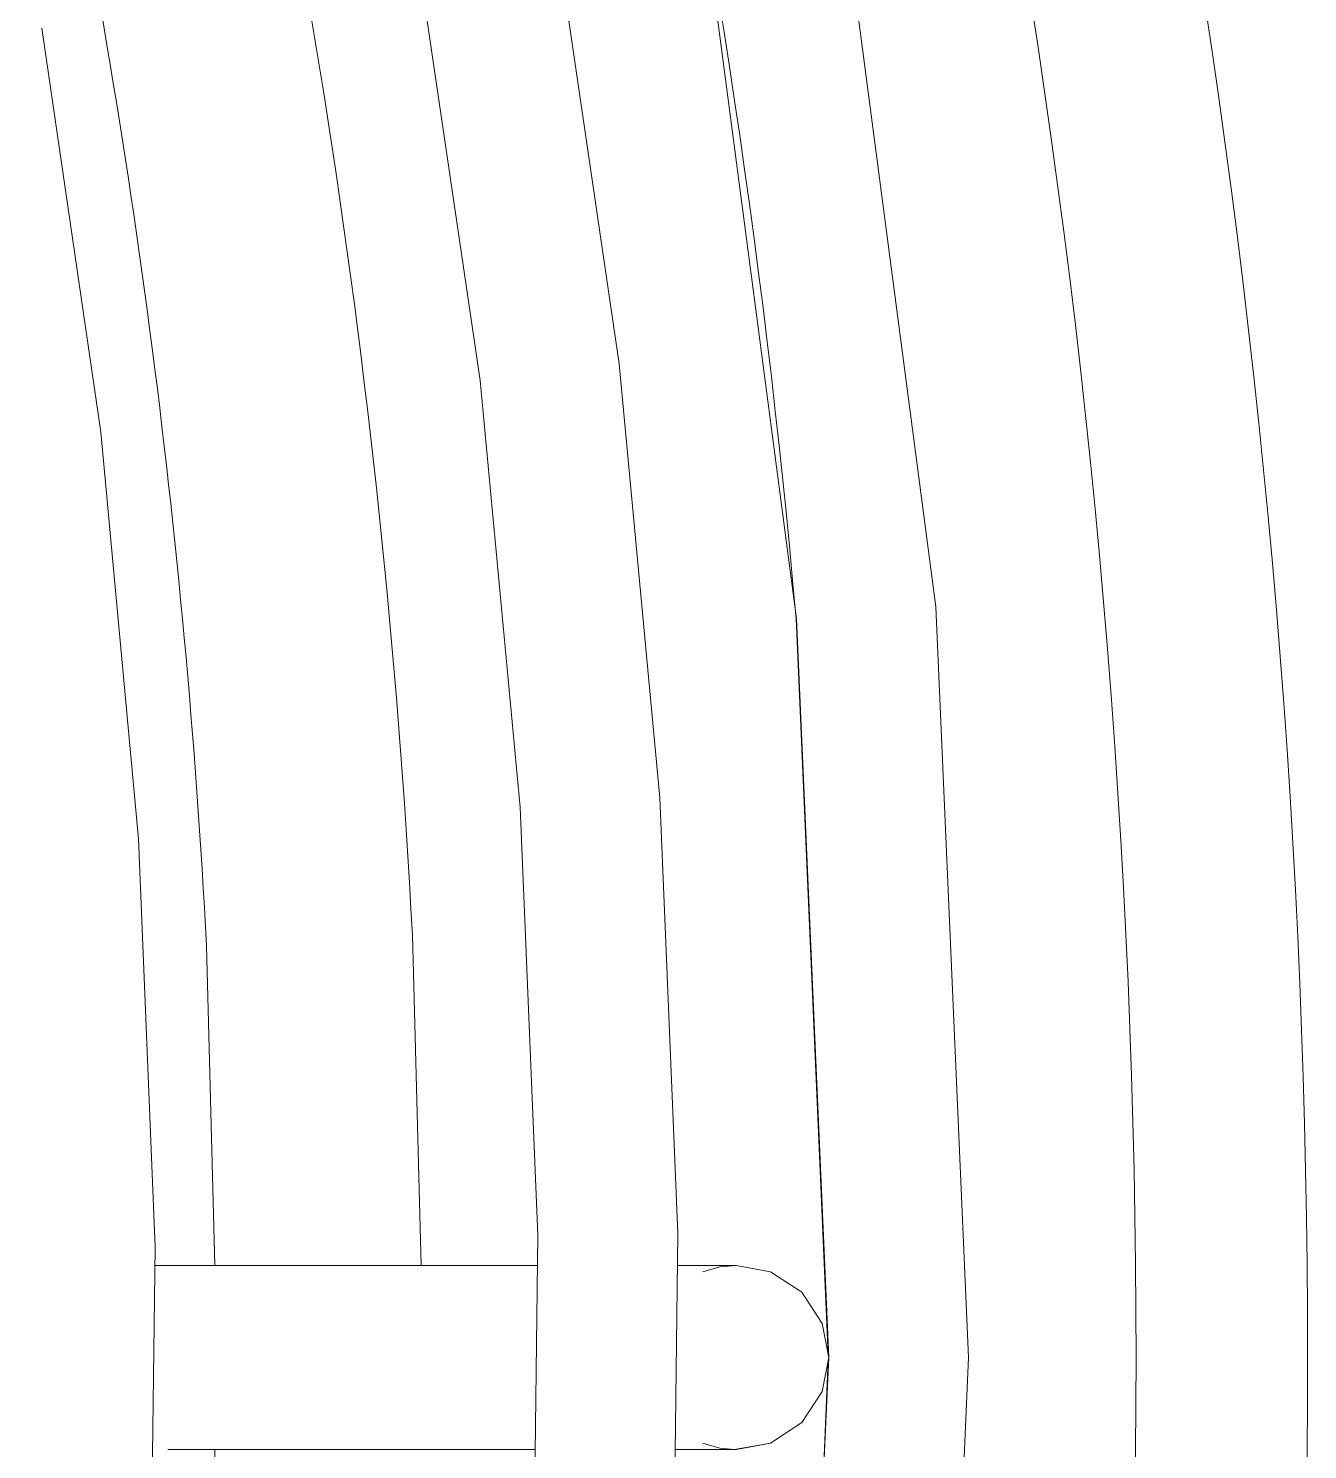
# Model space of a CAD drawing. Header units: millimetres. Extents: x -164867 to 807677, y -316775 to 513985.
# Drawn here: x 245595.22 to 245629.94, y 461325.91 to 461364.49 of the extents above; entities that cross this region are included whole.
import ezdxf

# ---------------------------------------------------------------- set-up
doc = ezdxf.new("R2010")
doc.units = ezdxf.units.MM
doc.layers.add('TECHNO', color=7, linetype='Continuous', lineweight=15)

# ---------------------------------------------------------------- blocks, each defined once
blk = doc.blocks.new('1.2_ миксер планетарный K60_60 литров')
at = {"transparency": 33554687}
for p, q in [((-144.763, -473.525), (-155.732, -475.127)), ((-155.732, -475.127), (-166.769, -476.154)), ((-166.769, -476.154), (-177.846, -476.601)), ((-177.846, -476.601), (-188.93, -476.467)), ((-178.343, -476.95), (-178.343, -476.595)), ((-183.343, -486.153), (-183.343, -476.95)), ((-178.343, -486.153), (-178.343, -476.95)), ((-183.343, -478.223), (-192.012, -477.996)), ((-169.674, -477.996), (-178.343, -478.223)), ((-169.382, -483.584), (-178.343, -483.819)), ((-154.33, -485.423), (-142.824, -483.733)), ((-165.909, -486.509), (-154.33, -485.423)), ((-183.343, -486.921), (-183.343, -486.153)), ((-178.343, -486.977), (-178.343, -486.153)), ((-177.528, -486.987), (-165.909, -486.509)), ((-189.157, -486.856), (-177.528, -486.987)), ((-142.174, -487.477), (-153.877, -489.196)), ((-153.877, -489.196), (-165.653, -490.3)), ((-177.471, -490.786), (-189.299, -490.653)), ((-165.653, -490.3), (-177.471, -490.786)), ((-183.343, -491.17), (-183.343, -490.72)), ((-178.343, -491.17), (-178.343, -490.776)), ((-183.343, -492.329), (-183.343, -491.17)), ((-178.343, -492.329), (-178.343, -491.17)), ((-160.797, -494.009), (-140.904, -491.39)), ((-183.301, -491.929), (-183.168, -491.464)), ((-183.301, -491.929), (-183.168, -491.464)), ((-183.301, -491.929), (-183.168, -491.464)), ((-183.168, -491.464), (-183.301, -491.929)), ((-183.301, -491.929), (-183.168, -491.464)), ((-183.301, -491.929), (-183.168, -491.464)), ((-183.301, -491.929), (-183.168, -491.464)), ((-183.301, -491.929), (-183.168, -491.464)), ((-183.301, -491.929), (-183.168, -491.464)), ((-183.168, -491.464), (-183.301, -491.929)), ((-183.301, -491.929), (-183.168, -491.464)), ((-183.301, -491.929), (-183.168, -491.464)), ((-183.168, -491.464), (-183.301, -491.929)), ((-183.301, -491.929), (-183.168, -491.464)), ((-183.301, -491.929), (-183.168, -491.464)), ((-183.301, -491.929), (-183.168, -491.464)), ((-183.301, -491.929), (-183.168, -491.464)), ((-183.301, -491.929), (-183.168, -491.464)), ((-183.301, -491.929), (-183.168, -491.464)), ((-183.301, -491.929), (-183.168, -491.464)), ((-183.301, -491.929), (-183.168, -491.464)), ((-183.301, -491.929), (-183.168, -491.464)), ((-183.168, -491.464), (-183.301, -491.929)), ((-183.301, -491.929), (-183.168, -491.464)), ((-183.301, -491.929), (-183.168, -491.464)), ((-183.301, -491.929), (-183.168, -491.464)), ((-183.168, -491.464), (-183.301, -491.929)), ((-183.301, -491.929), (-183.168, -491.464)), ((-183.168, -491.464), (-183.301, -491.929)), ((-183.301, -491.929), (-183.168, -491.464)), ((-183.301, -491.929), (-183.168, -491.464)), ((-183.301, -491.929), (-183.168, -491.464)), ((-183.301, -491.929), (-183.168, -491.464)), ((-183.301, -491.929), (-183.168, -491.464)), ((-183.301, -491.929), (-183.168, -491.464)), ((-183.301, -491.929), (-183.168, -491.464)), ((-183.301, -491.929), (-183.168, -491.464)), ((-183.301, -491.929), (-183.168, -491.464)), ((-183.301, -491.929), (-183.168, -491.464)), ((-183.301, -491.929), (-183.168, -491.464)), ((-183.301, -491.929), (-183.168, -491.464)), ((-183.301, -491.929), (-183.168, -491.464)), ((-183.301, -491.929), (-183.168, -491.464)), ((-183.168, -491.464), (-183.301, -491.929)), ((-183.301, -491.929), (-183.168, -491.464)), ((-183.301, -491.929), (-183.168, -491.464)), ((-183.301, -491.929), (-183.168, -491.464)), ((-183.168, -491.464), (-183.301, -491.929)), ((-183.168, -491.464), (-183.301, -491.929)), ((-183.301, -491.929), (-183.168, -491.464)), ((-183.301, -491.929), (-183.168, -491.464)), ((-183.301, -491.929), (-183.168, -491.464)), ((-183.301, -491.929), (-183.168, -491.464)), ((-183.301, -491.929), (-183.168, -491.464)), ((-183.301, -491.929), (-183.168, -491.464)), ((-183.301, -491.929), (-183.168, -491.464)), ((-183.301, -491.929), (-183.168, -491.464)), ((-183.301, -491.929), (-183.168, -491.464)), ((-183.168, -491.464), (-183.301, -491.929)), ((-183.301, -491.929), (-183.168, -491.464)), ((-183.301, -491.929), (-183.168, -491.464)), ((-183.301, -491.929), (-183.168, -491.464)), ((-183.301, -491.929), (-183.168, -491.464)), ((-183.301, -491.929), (-183.168, -491.464)), ((-183.301, -491.929), (-183.168, -491.464)), ((-183.168, -491.464), (-183.301, -491.929)), ((-183.168, -491.464), (-183.301, -491.929)), ((-183.301, -491.929), (-183.168, -491.464)), ((-183.301, -491.929), (-183.168, -491.464)), ((-183.301, -491.929), (-183.168, -491.464)), ((-183.301, -491.929), (-183.168, -491.464)), ((-183.301, -491.929), (-183.168, -491.464)), ((-183.301, -491.929), (-183.168, -491.464)), ((-183.301, -491.929), (-183.168, -491.464)), ((-183.301, -491.929), (-183.168, -491.464)), ((-183.301, -491.929), (-183.168, -491.464)), ((-183.301, -491.929), (-183.168, -491.464)), ((-183.301, -491.929), (-183.168, -491.464)), ((-183.301, -491.929), (-183.168, -491.464)), ((-183.301, -491.929), (-183.168, -491.464)), ((-183.301, -491.929), (-183.168, -491.464)), ((-183.301, -491.929), (-183.168, -491.464)), ((-183.301, -491.929), (-183.168, -491.464)), ((-183.301, -491.929), (-183.168, -491.464)), ((-183.301, -491.929), (-183.168, -491.464)), ((-178.519, -491.464), (-178.385, -491.929)), ((-178.385, -491.929), (-178.519, -491.464)), ((-178.519, -491.464), (-178.385, -491.929)), ((-178.519, -491.464), (-178.385, -491.929)), ((-178.519, -491.464), (-178.385, -491.929)), ((-178.385, -491.929), (-178.519, -491.464)), ((-178.519, -491.464), (-178.385, -491.929)), ((-178.519, -491.464), (-178.385, -491.929)), ((-178.519, -491.464), (-178.385, -491.929)), ((-178.385, -491.929), (-178.519, -491.464)), ((-178.385, -491.929), (-178.519, -491.464)), ((-178.385, -491.929), (-178.519, -491.464)), ((-178.385, -491.929), (-178.519, -491.464)), ((-178.385, -491.929), (-178.519, -491.464)), ((-178.385, -491.929), (-178.519, -491.464)), ((-178.385, -491.929), (-178.519, -491.464)), ((-178.385, -491.929), (-178.519, -491.464)), ((-178.519, -491.464), (-178.385, -491.929)), ((-178.519, -491.464), (-178.385, -491.929)), ((-178.385, -491.929), (-178.519, -491.464)), ((-178.385, -491.929), (-178.519, -491.464)), ((-178.385, -491.929), (-178.519, -491.464)), ((-178.385, -491.929), (-178.519, -491.464)), ((-178.385, -491.929), (-178.519, -491.464)), ((-178.385, -491.929), (-178.519, -491.464)), ((-178.519, -491.464), (-178.385, -491.929)), ((-178.519, -491.464), (-178.385, -491.929)), ((-178.385, -491.929), (-178.519, -491.464)), ((-178.519, -491.464), (-178.385, -491.929)), ((-178.385, -491.929), (-178.519, -491.464)), ((-178.385, -491.929), (-178.519, -491.464)), ((-178.519, -491.464), (-178.385, -491.929)), ((-178.385, -491.929), (-178.519, -491.464)), ((-178.519, -491.464), (-178.385, -491.929)), ((-178.385, -491.929), (-178.519, -491.464)), ((-178.519, -491.464), (-178.385, -491.929)), ((-178.385, -491.929), (-178.519, -491.464)), ((-178.519, -491.464), (-178.385, -491.929)), ((-178.385, -491.929), (-178.519, -491.464)), ((-178.519, -491.464), (-178.385, -491.929)), ((-178.519, -491.464), (-178.385, -491.929)), ((-178.385, -491.929), (-178.519, -491.464)), ((-178.519, -491.464), (-178.385, -491.929)), ((-178.385, -491.929), (-178.519, -491.464)), ((-178.519, -491.464), (-178.385, -491.929)), ((-178.385, -491.929), (-178.519, -491.464)), ((-178.519, -491.464), (-178.385, -491.929)), ((-178.385, -491.929), (-178.519, -491.464)), ((-178.385, -491.929), (-178.519, -491.464)), ((-178.385, -491.929), (-178.519, -491.464)), ((-178.385, -491.929), (-178.519, -491.464)), ((-178.519, -491.464), (-178.385, -491.929)), ((-178.385, -491.929), (-178.519, -491.464)), ((-178.385, -491.929), (-178.519, -491.464)), ((-178.385, -491.929), (-178.519, -491.464)), ((-178.385, -491.929), (-178.519, -491.464)), ((-178.519, -491.464), (-178.385, -491.929)), ((-178.385, -491.929), (-178.519, -491.464)), ((-178.519, -491.464), (-178.385, -491.929)), ((-178.519, -491.464), (-178.385, -491.929)), ((-178.385, -491.929), (-178.519, -491.464)), ((-178.519, -491.464), (-178.385, -491.929)), ((-178.519, -491.464), (-178.385, -491.929)), ((-178.385, -491.929), (-178.519, -491.464)), ((-178.385, -491.929), (-178.519, -491.464)), ((-178.385, -491.929), (-178.519, -491.464)), ((-178.385, -491.929), (-178.519, -491.464)), ((-178.385, -491.929), (-178.519, -491.464)), ((-178.385, -491.929), (-178.519, -491.464)), ((-178.385, -491.929), (-178.519, -491.464)), ((-178.385, -491.929), (-178.519, -491.464)), ((-178.385, -491.929), (-178.519, -491.464)), ((-178.385, -491.929), (-178.519, -491.464)), ((-178.385, -491.929), (-178.519, -491.464)), ((-178.385, -491.929), (-178.519, -491.464)), ((-178.385, -491.929), (-178.519, -491.464)), ((-178.385, -491.929), (-178.519, -491.464)), ((-178.385, -491.929), (-178.519, -491.464)), ((-178.385, -491.929), (-178.519, -491.464)), ((-178.385, -491.929), (-178.519, -491.464)), ((-178.385, -491.929), (-178.519, -491.464)), ((-178.385, -491.929), (-178.519, -491.464)), ((-178.385, -491.929), (-178.519, -491.464)), ((-178.385, -491.929), (-178.519, -491.464)), ((-178.519, -491.464), (-178.385, -491.929)), ((-183.343, -492.329), (-183.301, -491.929)), ((-183.343, -492.329), (-183.301, -491.929)), ((-183.343, -492.329), (-183.301, -491.929)), ((-183.343, -492.329), (-183.301, -491.929)), ((-183.301, -491.929), (-183.343, -492.329)), ((-183.343, -492.329), (-183.301, -491.929)), ((-183.343, -492.329), (-183.301, -491.929)), ((-183.343, -492.329), (-183.301, -491.929)), ((-183.343, -492.329), (-183.301, -491.929)), ((-183.343, -492.329), (-183.301, -491.929)), ((-183.343, -492.329), (-183.301, -491.929)), ((-183.301, -491.929), (-183.343, -492.329)), ((-183.343, -492.329), (-183.301, -491.929)), ((-183.343, -492.329), (-183.301, -491.929)), ((-183.343, -492.329), (-183.301, -491.929)), ((-183.343, -492.329), (-183.301, -491.929)), ((-183.343, -492.329), (-183.301, -491.929)), ((-183.343, -492.329), (-183.301, -491.929)), ((-183.343, -492.329), (-183.301, -491.929)), ((-183.343, -492.329), (-183.301, -491.929)), ((-183.343, -492.329), (-183.301, -491.929)), ((-183.343, -492.329), (-183.301, -491.929)), ((-183.343, -492.329), (-183.301, -491.929)), ((-183.343, -492.329), (-183.301, -491.929)), ((-183.343, -492.329), (-183.301, -491.929)), ((-183.343, -492.329), (-183.301, -491.929)), ((-183.301, -491.929), (-183.343, -492.329)), ((-183.343, -492.329), (-183.301, -491.929)), ((-183.343, -492.329), (-183.301, -491.929)), ((-183.343, -492.329), (-183.301, -491.929)), ((-183.343, -492.329), (-183.301, -491.929)), ((-183.343, -492.329), (-183.301, -491.929)), ((-183.343, -492.329), (-183.301, -491.929)), ((-183.343, -492.329), (-183.301, -491.929)), ((-183.343, -492.329), (-183.301, -491.929)), ((-183.343, -492.329), (-183.301, -491.929)), ((-183.343, -492.329), (-183.301, -491.929)), ((-183.343, -492.329), (-183.301, -491.929)), ((-183.343, -492.329), (-183.301, -491.929)), ((-183.343, -492.329), (-183.301, -491.929)), ((-183.343, -492.329), (-183.301, -491.929)), ((-183.343, -492.329), (-183.301, -491.929)), ((-183.343, -492.329), (-183.301, -491.929)), ((-183.343, -492.329), (-183.301, -491.929)), ((-183.343, -492.329), (-183.301, -491.929)), ((-183.343, -492.329), (-183.301, -491.929)), ((-183.343, -492.329), (-183.301, -491.929)), ((-183.343, -492.329), (-183.301, -491.929)), ((-183.343, -492.329), (-183.301, -491.929)), ((-183.343, -492.329), (-183.301, -491.929)), ((-183.343, -492.329), (-183.301, -491.929)), ((-183.343, -492.329), (-183.301, -491.929)), ((-183.343, -492.329), (-183.301, -491.929)), ((-183.343, -492.329), (-183.301, -491.929)), ((-183.343, -492.329), (-183.301, -491.929)), ((-183.343, -492.329), (-183.301, -491.929)), ((-183.343, -492.329), (-183.301, -491.929)), ((-183.301, -491.929), (-183.343, -492.329)), ((-183.343, -492.329), (-183.301, -491.929)), ((-183.343, -492.329), (-183.301, -491.929)), ((-183.343, -492.329), (-183.301, -491.929)), ((-183.343, -492.329), (-183.301, -491.929)), ((-183.343, -492.329), (-183.301, -491.929)), ((-183.343, -492.329), (-183.301, -491.929)), ((-183.343, -492.329), (-183.301, -491.929)), ((-183.343, -492.329), (-183.301, -491.929)), ((-183.301, -491.929), (-183.343, -492.329)), ((-183.343, -492.329), (-183.301, -491.929)), ((-183.343, -492.329), (-183.301, -491.929)), ((-183.301, -491.929), (-183.343, -492.329)), ((-183.343, -492.329), (-183.301, -491.929)), ((-183.343, -492.329), (-183.301, -491.929)), ((-183.343, -492.329), (-183.301, -491.929)), ((-183.343, -492.329), (-183.301, -491.929)), ((-183.301, -491.929), (-183.343, -492.329)), ((-183.301, -491.929), (-183.343, -492.329)), ((-183.343, -492.329), (-183.301, -491.929)), ((-183.343, -492.329), (-183.301, -491.929)), ((-183.343, -492.329), (-183.301, -491.929)), ((-183.343, -492.329), (-183.301, -491.929)), ((-183.343, -492.329), (-183.301, -491.929)), ((-183.301, -491.929), (-183.343, -492.329)), ((-183.301, -491.929), (-183.343, -492.329)), ((-183.343, -492.329), (-183.301, -491.929)), ((-183.343, -492.329), (-183.301, -491.929)), ((-178.385, -491.929), (-178.343, -492.384)), ((-178.385, -491.929), (-178.343, -492.384)), ((-178.385, -491.929), (-178.343, -492.384)), ((-178.385, -491.929), (-178.343, -492.384)), ((-178.385, -491.929), (-178.343, -492.384)), ((-178.385, -491.929), (-178.343, -492.384)), ((-178.385, -491.929), (-178.343, -492.384)), ((-178.385, -491.929), (-178.343, -492.384)), ((-178.385, -491.929), (-178.343, -492.384)), ((-178.385, -491.929), (-178.343, -492.384)), ((-178.385, -491.929), (-178.343, -492.384)), ((-178.385, -491.929), (-178.343, -492.384)), ((-178.385, -491.929), (-178.343, -492.384)), ((-178.385, -491.929), (-178.343, -492.384)), ((-178.385, -491.929), (-178.343, -492.329)), ((-178.385, -491.929), (-178.343, -492.384)), ((-178.385, -491.929), (-178.343, -492.384)), ((-178.385, -491.929), (-178.343, -492.384)), ((-178.385, -491.929), (-178.343, -492.384)), ((-178.385, -491.929), (-178.343, -492.384)), ((-178.385, -491.929), (-178.343, -492.384)), ((-178.385, -491.929), (-178.343, -492.384)), ((-178.385, -491.929), (-178.343, -492.384)), ((-178.385, -491.929), (-178.343, -492.384)), ((-178.385, -491.929), (-178.343, -492.384)), ((-178.385, -491.929), (-178.343, -492.384)), ((-178.385, -491.929), (-178.343, -492.384)), ((-178.385, -491.929), (-178.343, -492.384)), ((-178.385, -491.929), (-178.343, -492.384)), ((-178.385, -491.929), (-178.343, -492.384)), ((-178.385, -491.929), (-178.343, -492.384)), ((-178.385, -491.929), (-178.343, -492.384)), ((-178.385, -491.929), (-178.343, -492.384)), ((-178.385, -491.929), (-178.343, -492.384)), ((-178.385, -491.929), (-178.343, -492.384)), ((-178.385, -491.929), (-178.343, -492.384)), ((-178.385, -491.929), (-178.343, -492.384)), ((-178.385, -491.929), (-178.343, -492.384)), ((-178.385, -491.929), (-178.343, -492.384)), ((-178.385, -491.929), (-178.343, -492.384)), ((-178.385, -491.929), (-178.343, -492.384)), ((-178.385, -491.929), (-178.343, -492.384)), ((-178.385, -491.929), (-178.343, -492.384)), ((-178.385, -491.929), (-178.343, -492.384)), ((-178.385, -491.929), (-178.343, -492.384)), ((-178.385, -491.929), (-178.343, -492.384)), ((-178.385, -491.929), (-178.343, -492.384)), ((-178.385, -491.929), (-178.343, -492.384)), ((-178.343, -492.384), (-178.385, -491.929)), ((-178.385, -491.929), (-178.343, -492.384)), ((-178.385, -491.929), (-178.343, -492.384)), ((-178.385, -491.929), (-178.343, -492.384)), ((-178.385, -491.929), (-178.343, -492.384)), ((-178.385, -491.929), (-178.343, -492.384)), ((-178.385, -491.929), (-178.343, -492.384)), ((-178.385, -491.929), (-178.343, -492.384)), ((-178.385, -491.929), (-178.343, -492.384)), ((-178.385, -491.929), (-178.343, -492.384)), ((-178.385, -491.929), (-178.343, -492.384)), ((-178.385, -491.929), (-178.343, -492.384)), ((-178.385, -491.929), (-178.343, -492.384)), ((-178.385, -491.929), (-178.343, -492.384)), ((-178.385, -491.929), (-178.343, -492.384)), ((-178.385, -491.929), (-178.343, -492.384)), ((-178.385, -491.929), (-178.343, -492.384)), ((-178.385, -491.929), (-178.343, -492.384)), ((-178.385, -491.929), (-178.343, -492.384)), ((-178.385, -491.929), (-178.343, -492.384)), ((-178.385, -491.929), (-178.343, -492.384)), ((-178.385, -491.929), (-178.343, -492.384)), ((-178.385, -491.929), (-178.343, -492.384)), ((-178.385, -491.929), (-178.343, -492.384)), ((-178.385, -491.929), (-178.343, -492.384)), ((-178.385, -491.929), (-178.343, -492.384)), ((-178.385, -491.929), (-178.343, -492.384)), ((-178.385, -491.929), (-178.343, -492.384)), ((-178.385, -491.929), (-178.343, -492.384)), ((-178.385, -491.929), (-178.343, -492.384)), ((-178.385, -491.929), (-178.343, -492.384)), ((-178.385, -491.929), (-178.343, -492.384)), ((-178.385, -491.929), (-178.343, -492.384)), ((-178.385, -491.929), (-178.343, -492.384)), ((-178.385, -491.929), (-178.343, -492.384)), ((-178.385, -491.929), (-178.343, -492.384)), ((-178.385, -491.929), (-178.343, -492.384)), ((-178.385, -491.929), (-178.343, -492.384)), ((-183.343, -492.384), (-183.343, -492.329)), ((-183.343, -492.384), (-183.343, -492.329)), ((-183.343, -492.384), (-183.343, -492.329)), ((-183.343, -492.384), (-183.343, -492.329)), ((-183.343, -492.329), (-183.343, -492.384)), ((-183.343, -492.384), (-183.343, -492.329)), ((-183.343, -492.384), (-183.343, -492.329)), ((-183.343, -492.384), (-183.343, -492.329)), ((-183.343, -492.384), (-183.343, -492.329)), ((-183.343, -492.384), (-183.343, -492.329)), ((-183.343, -492.384), (-183.343, -492.329)), ((-183.343, -492.329), (-183.343, -492.384)), ((-183.343, -492.384), (-183.343, -492.329)), ((-183.343, -492.384), (-183.343, -492.329)), ((-183.343, -492.384), (-183.343, -492.329)), ((-183.343, -492.384), (-183.343, -492.329)), ((-183.343, -492.384), (-183.343, -492.329)), ((-183.343, -492.384), (-183.343, -492.329)), ((-183.343, -492.384), (-183.343, -492.329)), ((-183.343, -492.384), (-183.343, -492.329)), ((-183.343, -492.384), (-183.343, -492.329)), ((-183.168, -493.304), (-183.343, -492.329)), ((-183.343, -492.384), (-183.343, -492.329)), ((-183.343, -492.384), (-183.343, -492.329)), ((-183.343, -492.329), (-183.343, -492.384)), ((-183.343, -492.384), (-183.343, -492.329)), ((-183.343, -492.384), (-183.343, -492.329)), ((-183.343, -492.384), (-183.343, -492.329)), ((-183.343, -492.329), (-183.343, -492.384)), ((-183.343, -492.384), (-183.343, -492.329)), ((-183.343, -492.384), (-183.343, -492.329)), ((-183.343, -492.384), (-183.343, -492.329)), ((-183.343, -492.384), (-183.343, -492.329)), ((-183.343, -492.384), (-183.343, -492.329)), ((-183.343, -492.384), (-183.343, -492.329)), ((-183.343, -492.384), (-183.343, -492.329)), ((-183.343, -492.384), (-183.343, -492.329)), ((-183.343, -492.384), (-183.343, -492.329)), ((-183.343, -492.384), (-183.343, -492.329)), ((-183.343, -492.384), (-183.343, -492.329)), ((-183.343, -492.384), (-183.343, -492.329)), ((-183.343, -492.384), (-183.343, -492.329)), ((-183.343, -492.384), (-183.343, -492.329)), ((-183.343, -492.384), (-183.343, -492.329)), ((-183.343, -492.384), (-183.343, -492.329)), ((-183.343, -492.384), (-183.343, -492.329)), ((-183.343, -492.384), (-183.343, -492.329)), ((-183.343, -492.384), (-183.343, -492.329)), ((-183.343, -492.384), (-183.343, -492.329)), ((-183.343, -492.384), (-183.343, -492.329)), ((-183.343, -492.384), (-183.343, -492.329)), ((-183.343, -492.384), (-183.343, -492.329)), ((-183.343, -492.384), (-183.343, -492.329)), ((-183.343, -492.384), (-183.343, -492.329)), ((-183.343, -492.384), (-183.343, -492.329)), ((-183.343, -492.384), (-183.343, -492.329)), ((-183.343, -492.384), (-183.343, -492.329)), ((-183.343, -492.384), (-183.343, -492.329)), ((-183.343, -492.384), (-183.343, -492.329)), ((-183.343, -492.329), (-183.343, -492.384)), ((-183.343, -492.384), (-183.343, -492.329)), ((-183.343, -492.384), (-183.343, -492.329)), ((-183.343, -492.384), (-183.343, -492.329)), ((-183.343, -492.384), (-183.343, -492.329)), ((-183.343, -492.384), (-183.343, -492.329)), ((-183.343, -492.384), (-183.343, -492.329)), ((-183.343, -492.384), (-183.343, -492.329)), ((-183.343, -492.384), (-183.343, -492.329)), ((-183.343, -492.329), (-183.343, -492.384)), ((-183.343, -492.384), (-183.343, -492.329)), ((-183.343, -492.384), (-183.343, -492.329)), ((-183.343, -492.329), (-183.343, -492.384)), ((-183.343, -492.384), (-183.343, -492.329)), ((-183.343, -492.384), (-183.343, -492.329)), ((-183.343, -492.384), (-183.343, -492.329)), ((-183.343, -492.384), (-183.343, -492.329)), ((-183.343, -492.329), (-183.343, -492.384)), ((-183.343, -492.329), (-183.343, -492.384)), ((-183.343, -492.384), (-183.343, -492.329)), ((-183.343, -492.384), (-183.343, -492.329)), ((-183.343, -492.384), (-183.343, -492.329)), ((-183.343, -492.384), (-183.343, -492.329)), ((-183.343, -492.384), (-183.343, -492.329)), ((-183.343, -492.329), (-183.343, -492.384)), ((-183.343, -492.329), (-183.343, -492.384)), ((-183.343, -492.384), (-183.343, -492.329)), ((-183.343, -492.384), (-183.343, -492.329)), ((-183.168, -493.304), (-183.343, -492.384)), ((-183.168, -493.304), (-183.343, -492.384)), ((-183.168, -493.304), (-183.343, -492.384)), ((-183.168, -493.304), (-183.343, -492.384)), ((-183.168, -493.304), (-183.343, -492.384)), ((-183.168, -493.304), (-183.343, -492.384)), ((-183.168, -493.304), (-183.343, -492.384)), ((-183.168, -493.304), (-183.343, -492.384)), ((-183.168, -493.304), (-183.343, -492.384)), ((-183.343, -492.384), (-183.168, -493.304)), ((-183.343, -492.384), (-183.168, -493.304)), ((-183.343, -492.384), (-183.168, -493.304)), ((-183.168, -493.304), (-183.343, -492.384)), ((-183.168, -493.304), (-183.343, -492.384)), ((-183.168, -493.304), (-183.343, -492.384)), ((-183.168, -493.304), (-183.343, -492.384)), ((-183.168, -493.304), (-183.343, -492.384)), ((-183.168, -493.304), (-183.343, -492.384)), ((-183.168, -493.304), (-183.343, -492.384)), ((-183.168, -493.304), (-183.343, -492.384)), ((-183.168, -493.304), (-183.343, -492.384)), ((-183.168, -493.304), (-183.343, -492.384)), ((-183.168, -493.304), (-183.343, -492.384)), ((-183.168, -493.304), (-183.343, -492.384)), ((-183.168, -493.304), (-183.343, -492.384)), ((-183.168, -493.304), (-183.343, -492.384)), ((-183.168, -493.304), (-183.343, -492.384)), ((-183.168, -493.304), (-183.343, -492.384)), ((-183.168, -493.304), (-183.343, -492.384)), ((-183.168, -493.304), (-183.343, -492.384)), ((-183.168, -493.304), (-183.343, -492.384)), ((-183.168, -493.304), (-183.343, -492.384)), ((-183.168, -493.304), (-183.343, -492.384)), ((-183.343, -492.384), (-183.168, -493.304)), ((-183.343, -492.384), (-183.168, -493.304)), ((-183.343, -492.384), (-183.168, -493.304)), ((-183.343, -492.384), (-183.168, -493.304)), ((-183.343, -492.384), (-183.168, -493.304)), ((-183.343, -492.384), (-183.168, -493.304)), ((-183.168, -493.304), (-183.343, -492.384)), ((-183.168, -493.304), (-183.343, -492.384)), ((-183.168, -493.304), (-183.343, -492.384)), ((-183.168, -493.304), (-183.343, -492.384)), ((-183.168, -493.304), (-183.343, -492.384)), ((-183.168, -493.304), (-183.343, -492.384)), ((-183.168, -493.304), (-183.343, -492.384)), ((-183.168, -493.304), (-183.343, -492.384)), ((-183.168, -493.304), (-183.343, -492.384)), ((-183.168, -493.304), (-183.343, -492.384)), ((-183.343, -492.384), (-183.168, -493.304)), ((-183.168, -493.304), (-183.343, -492.384)), ((-183.168, -493.304), (-183.343, -492.384)), ((-183.343, -492.384), (-183.168, -493.304)), ((-183.168, -493.304), (-183.343, -492.384)), ((-183.168, -493.304), (-183.343, -492.384)), ((-183.168, -493.304), (-183.343, -492.384)), ((-183.168, -493.304), (-183.343, -492.384)), ((-183.343, -492.384), (-183.168, -493.304)), ((-183.168, -493.304), (-183.343, -492.384)), ((-183.168, -493.304), (-183.343, -492.384)), ((-183.168, -493.304), (-183.343, -492.384)), ((-183.343, -492.384), (-183.168, -493.304)), ((-183.168, -493.304), (-183.343, -492.384)), ((-183.168, -493.304), (-183.343, -492.384)), ((-183.168, -493.304), (-183.343, -492.384)), ((-183.168, -493.304), (-183.343, -492.384)), ((-183.168, -493.304), (-183.343, -492.384)), ((-183.168, -493.304), (-183.343, -492.384)), ((-183.343, -492.384), (-183.168, -493.304)), ((-183.168, -493.304), (-183.343, -492.384)), ((-183.168, -493.304), (-183.343, -492.384)), ((-183.168, -493.304), (-183.343, -492.384)), ((-183.343, -492.384), (-183.168, -493.304)), ((-183.343, -492.384), (-183.168, -493.304)), ((-183.343, -492.384), (-183.168, -493.304)), ((-183.343, -492.384), (-183.168, -493.304)), ((-183.343, -492.384), (-183.168, -493.304)), ((-183.343, -492.384), (-183.168, -493.304)), ((-183.168, -493.304), (-183.343, -492.384)), ((-183.168, -493.304), (-183.343, -492.384)), ((-183.168, -493.304), (-183.343, -492.384)), ((-183.168, -493.304), (-183.343, -492.384)), ((-183.168, -493.304), (-183.343, -492.384)), ((-183.168, -493.304), (-183.343, -492.384)), ((-183.168, -493.304), (-183.343, -492.384)), ((-178.343, -492.384), (-178.519, -493.304)), ((-178.343, -492.384), (-178.519, -493.304)), ((-178.519, -493.304), (-178.343, -492.384)), ((-178.519, -493.304), (-178.343, -492.384)), ((-178.343, -492.384), (-178.519, -493.304)), ((-178.343, -492.384), (-178.519, -493.304)), ((-178.343, -492.384), (-178.519, -493.304)), ((-178.343, -492.384), (-178.519, -493.304)), ((-178.343, -492.384), (-178.519, -493.304)), ((-178.343, -492.384), (-178.519, -493.304)), ((-178.343, -492.384), (-178.519, -493.304)), ((-178.519, -493.304), (-178.343, -492.384)), ((-178.343, -492.384), (-178.519, -493.304)), ((-178.343, -492.384), (-178.519, -493.304)), ((-178.343, -492.384), (-178.519, -493.304)), ((-178.343, -492.384), (-178.519, -493.304)), ((-178.343, -492.384), (-178.519, -493.304)), ((-178.343, -492.384), (-178.519, -493.304)), ((-178.519, -493.304), (-178.343, -492.384)), ((-178.343, -492.384), (-178.519, -493.304)), ((-178.343, -492.384), (-178.519, -493.304)), ((-178.343, -492.384), (-178.519, -493.304)), ((-178.519, -493.304), (-178.343, -492.384)), ((-178.343, -492.384), (-178.519, -493.304)), ((-178.343, -492.384), (-178.519, -493.304)), ((-178.343, -492.384), (-178.519, -493.304)), ((-178.343, -492.384), (-178.519, -493.304)), ((-178.343, -492.384), (-178.519, -493.304)), ((-178.519, -493.304), (-178.343, -492.384)), ((-178.343, -492.384), (-178.519, -493.304)), ((-178.519, -493.304), (-178.343, -492.384)), ((-178.343, -492.384), (-178.519, -493.304)), ((-178.343, -492.384), (-178.519, -493.304)), ((-178.343, -492.384), (-178.519, -493.304)), ((-178.343, -492.384), (-178.519, -493.304)), ((-178.519, -493.304), (-178.343, -492.384)), ((-178.343, -492.384), (-178.519, -493.304)), ((-178.343, -492.384), (-178.519, -493.304)), ((-178.519, -493.304), (-178.343, -492.384)), ((-178.519, -493.304), (-178.343, -492.384)), ((-178.343, -492.384), (-178.519, -493.304)), ((-178.519, -493.304), (-178.343, -492.384)), ((-178.519, -493.304), (-178.343, -492.384)), ((-178.343, -492.384), (-178.519, -493.304)), ((-178.519, -493.304), (-178.343, -492.384)), ((-178.343, -492.384), (-178.519, -493.304)), ((-178.343, -492.384), (-178.519, -493.304)), ((-178.343, -492.384), (-178.519, -493.304)), ((-178.343, -492.384), (-178.519, -493.304)), ((-178.343, -492.384), (-178.519, -493.304)), ((-178.343, -492.384), (-178.519, -493.304)), ((-178.519, -493.304), (-178.343, -492.384)), ((-178.343, -492.384), (-178.519, -493.304)), ((-178.343, -492.384), (-178.519, -493.304)), ((-178.343, -492.384), (-178.519, -493.304)), ((-178.343, -492.384), (-178.519, -493.304)), ((-178.343, -492.384), (-178.519, -493.304)), ((-178.519, -493.304), (-178.343, -492.384)), ((-178.343, -492.384), (-178.519, -493.304)), ((-178.519, -493.304), (-178.343, -492.384)), ((-178.343, -492.384), (-178.519, -493.304)), ((-178.343, -492.384), (-178.519, -493.304)), ((-178.343, -492.384), (-178.519, -493.304)), ((-178.519, -493.304), (-178.343, -492.384)), ((-178.343, -492.384), (-178.519, -493.304)), ((-178.343, -492.384), (-178.519, -493.304)), ((-178.343, -492.384), (-178.519, -493.304)), ((-178.519, -493.304), (-178.343, -492.384)), ((-178.343, -492.384), (-178.519, -493.304)), ((-178.343, -492.384), (-178.519, -493.304)), ((-178.519, -493.304), (-178.343, -492.384)), ((-178.343, -492.384), (-178.519, -493.304)), ((-178.343, -492.384), (-178.519, -493.304)), ((-178.343, -492.384), (-178.519, -493.304)), ((-178.519, -493.304), (-178.343, -492.384)), ((-178.343, -492.384), (-178.519, -493.304)), ((-178.343, -492.384), (-178.519, -493.304)), ((-178.343, -492.384), (-178.519, -493.304)), ((-178.519, -493.304), (-178.343, -492.384)), ((-178.519, -493.304), (-178.343, -492.384)), ((-178.519, -493.304), (-178.343, -492.384)), ((-178.343, -492.384), (-178.519, -493.304)), ((-178.343, -492.384), (-178.519, -493.304)), ((-178.519, -493.304), (-178.343, -492.384)), ((-178.519, -493.304), (-178.343, -492.384)), ((-178.343, -492.384), (-178.343, -492.329)), ((-183.168, -493.304), (-182.611, -494.152)), ((-182.611, -494.152), (-183.168, -493.304)), ((-183.168, -493.304), (-182.611, -494.152)), ((-182.611, -494.152), (-183.168, -493.304)), ((-182.611, -494.152), (-183.168, -493.304)), ((-182.611, -494.152), (-183.168, -493.304)), ((-182.611, -494.152), (-183.168, -493.304)), ((-182.611, -494.152), (-183.168, -493.304)), ((-183.168, -493.304), (-182.611, -494.152)), ((-182.611, -494.152), (-183.168, -493.304)), ((-182.611, -494.152), (-183.168, -493.304)), ((-182.611, -494.152), (-183.168, -493.304)), ((-182.611, -494.152), (-183.168, -493.304)), ((-182.611, -494.152), (-183.168, -493.304)), ((-182.611, -494.152), (-183.168, -493.304)), ((-182.611, -494.152), (-183.168, -493.304)), ((-182.611, -494.152), (-183.168, -493.304)), ((-182.611, -494.152), (-183.168, -493.304)), ((-182.611, -494.152), (-183.168, -493.304)), ((-182.611, -494.152), (-183.168, -493.304)), ((-182.611, -494.152), (-183.168, -493.304)), ((-182.611, -494.152), (-183.168, -493.304)), ((-182.611, -494.152), (-183.168, -493.304)), ((-182.611, -494.152), (-183.168, -493.304)), ((-182.611, -494.152), (-183.168, -493.304)), ((-182.611, -494.152), (-183.168, -493.304)), ((-182.611, -494.152), (-183.168, -493.304)), ((-182.611, -494.152), (-183.168, -493.304)), ((-182.611, -494.152), (-183.168, -493.304)), ((-182.611, -494.152), (-183.168, -493.304)), ((-182.611, -494.152), (-183.168, -493.304)), ((-182.611, -494.152), (-183.168, -493.304)), ((-182.611, -494.152), (-183.168, -493.304)), ((-182.611, -494.152), (-183.168, -493.304)), ((-182.611, -494.152), (-183.168, -493.304)), ((-182.611, -494.152), (-183.168, -493.304)), ((-183.168, -493.304), (-182.611, -494.152)), ((-182.611, -494.152), (-183.168, -493.304)), ((-182.611, -494.152), (-183.168, -493.304)), ((-182.611, -494.152), (-183.168, -493.304)), ((-182.611, -494.152), (-183.168, -493.304)), ((-182.611, -494.152), (-183.168, -493.304)), ((-182.611, -494.152), (-183.168, -493.304)), ((-182.611, -494.152), (-183.168, -493.304)), ((-182.611, -494.152), (-183.168, -493.304)), ((-182.611, -494.152), (-183.168, -493.304)), ((-182.611, -494.152), (-183.168, -493.304)), ((-183.168, -493.304), (-182.611, -494.152)), ((-182.611, -494.152), (-183.168, -493.304)), ((-182.611, -494.152), (-183.168, -493.304)), ((-182.611, -494.152), (-183.168, -493.304)), ((-182.611, -494.152), (-183.168, -493.304)), ((-182.611, -494.152), (-183.168, -493.304)), ((-182.611, -494.152), (-183.168, -493.304)), ((-182.611, -494.152), (-183.168, -493.304)), ((-182.611, -494.152), (-183.168, -493.304)), ((-182.611, -494.152), (-183.168, -493.304)), ((-182.611, -494.152), (-183.168, -493.304)), ((-182.611, -494.152), (-183.168, -493.304)), ((-182.611, -494.152), (-183.168, -493.304)), ((-182.611, -494.152), (-183.168, -493.304)), ((-182.611, -494.152), (-183.168, -493.304)), ((-182.611, -494.152), (-183.168, -493.304)), ((-182.611, -494.152), (-183.168, -493.304)), ((-182.611, -494.152), (-183.168, -493.304)), ((-182.611, -494.152), (-183.168, -493.304)), ((-182.611, -494.152), (-183.168, -493.304)), ((-183.168, -493.304), (-182.611, -494.152)), ((-182.611, -494.152), (-183.168, -493.304)), ((-182.611, -494.152), (-183.168, -493.304)), ((-183.168, -493.304), (-182.611, -494.152)), ((-183.168, -493.304), (-182.611, -494.152)), ((-182.611, -494.152), (-183.168, -493.304)), ((-182.611, -494.152), (-183.168, -493.304)), ((-183.168, -493.304), (-182.611, -494.152)), ((-182.611, -494.152), (-183.168, -493.304)), ((-182.611, -494.152), (-183.168, -493.304)), ((-182.611, -494.152), (-183.168, -493.304)), ((-182.611, -494.152), (-183.168, -493.304)), ((-182.611, -494.152), (-183.168, -493.304)), ((-183.168, -493.304), (-182.611, -494.152)), ((-182.611, -494.152), (-183.168, -493.304)), ((-183.168, -493.304), (-182.611, -494.152)), ((-182.611, -494.152), (-183.168, -493.304)), ((-182.611, -494.152), (-183.168, -493.304)), ((-179.075, -494.152), (-178.519, -493.304)), ((-179.075, -494.152), (-178.519, -493.304)), ((-179.075, -494.152), (-178.519, -493.304)), ((-179.075, -494.152), (-178.519, -493.304)), ((-178.519, -493.304), (-179.075, -494.152)), ((-179.075, -494.152), (-178.519, -493.304)), ((-179.075, -494.152), (-178.519, -493.304)), ((-179.075, -494.152), (-178.519, -493.304)), ((-179.075, -494.152), (-178.519, -493.304)), ((-179.075, -494.152), (-178.519, -493.304)), ((-179.075, -494.152), (-178.519, -493.304)), ((-179.075, -494.152), (-178.519, -493.304)), ((-179.075, -494.152), (-178.519, -493.304)), ((-178.519, -493.304), (-179.075, -494.152)), ((-179.075, -494.152), (-178.519, -493.304)), ((-179.075, -494.152), (-178.519, -493.304)), ((-179.075, -494.152), (-178.519, -493.304)), ((-179.075, -494.152), (-178.519, -493.304)), ((-179.075, -494.152), (-178.519, -493.304)), ((-179.075, -494.152), (-178.519, -493.304)), ((-179.075, -494.152), (-178.519, -493.304)), ((-179.075, -494.152), (-178.519, -493.304)), ((-179.075, -494.152), (-178.519, -493.304)), ((-179.075, -494.152), (-178.519, -493.304)), ((-179.075, -494.152), (-178.519, -493.304)), ((-179.075, -494.152), (-178.519, -493.304)), ((-179.075, -494.152), (-178.519, -493.304)), ((-179.075, -494.152), (-178.519, -493.304)), ((-179.075, -494.152), (-178.519, -493.304)), ((-179.075, -494.152), (-178.519, -493.304)), ((-179.075, -494.152), (-178.519, -493.304)), ((-179.075, -494.152), (-178.519, -493.304)), ((-179.075, -494.152), (-178.519, -493.304)), ((-179.075, -494.152), (-178.519, -493.304)), ((-179.075, -494.152), (-178.519, -493.304)), ((-179.075, -494.152), (-178.519, -493.304)), ((-179.075, -494.152), (-178.519, -493.304)), ((-179.075, -494.152), (-178.519, -493.304)), ((-179.075, -494.152), (-178.519, -493.304)), ((-179.075, -494.152), (-178.519, -493.304)), ((-179.075, -494.152), (-178.519, -493.304)), ((-179.075, -494.152), (-178.519, -493.304)), ((-179.075, -494.152), (-178.519, -493.304)), ((-179.075, -494.152), (-178.519, -493.304)), ((-179.075, -494.152), (-178.519, -493.304)), ((-179.075, -494.152), (-178.519, -493.304)), ((-179.075, -494.152), (-178.519, -493.304)), ((-179.075, -494.152), (-178.519, -493.304)), ((-178.519, -493.304), (-179.075, -494.152)), ((-179.075, -494.152), (-178.519, -493.304)), ((-179.075, -494.152), (-178.519, -493.304)), ((-179.075, -494.152), (-178.519, -493.304)), ((-179.075, -494.152), (-178.519, -493.304)), ((-179.075, -494.152), (-178.519, -493.304)), ((-179.075, -494.152), (-178.519, -493.304)), ((-179.075, -494.152), (-178.519, -493.304)), ((-179.075, -494.152), (-178.519, -493.304)), ((-179.075, -494.152), (-178.519, -493.304)), ((-179.075, -494.152), (-178.519, -493.304)), ((-179.075, -494.152), (-178.519, -493.304)), ((-179.075, -494.152), (-178.519, -493.304)), ((-179.075, -494.152), (-178.519, -493.304)), ((-179.075, -494.152), (-178.519, -493.304)), ((-179.075, -494.152), (-178.519, -493.304)), ((-179.075, -494.152), (-178.519, -493.304)), ((-179.075, -494.152), (-178.519, -493.304)), ((-179.075, -494.152), (-178.519, -493.304)), ((-179.075, -494.152), (-178.519, -493.304)), ((-179.075, -494.152), (-178.519, -493.304)), ((-179.075, -494.152), (-178.519, -493.304)), ((-179.075, -494.152), (-178.519, -493.304)), ((-179.075, -494.152), (-178.519, -493.304)), ((-179.075, -494.152), (-178.519, -493.304)), ((-179.075, -494.152), (-178.519, -493.304)), ((-179.075, -494.152), (-178.519, -493.304)), ((-179.075, -494.152), (-178.519, -493.304)), ((-179.075, -494.152), (-178.519, -493.304)), ((-179.075, -494.152), (-178.519, -493.304)), ((-179.075, -494.152), (-178.519, -493.304)), ((-179.075, -494.152), (-178.519, -493.304)), ((-179.075, -494.152), (-178.519, -493.304)), ((-179.075, -494.152), (-178.519, -493.304)), ((-179.075, -494.152), (-178.519, -493.304)), ((-179.075, -494.152), (-178.519, -493.304)), ((-178.519, -493.304), (-179.075, -494.152)), ((-200.889, -494.009), (-180.843, -494.884)), ((-180.904, -494.873), (-200.888, -494)), ((-180.843, -494.884), (-160.797, -494.009)), ((-180.843, -494.884), (-160.797, -494.009)), ((-180.843, -494.884), (-160.797, -494.009)), ((-180.843, -494.884), (-160.797, -494.009)), ((-160.798, -494), (-180.783, -494.873)), ((-181.763, -494.709), (-182.611, -494.152)), ((-181.763, -494.709), (-182.611, -494.152)), ((-181.763, -494.709), (-182.611, -494.152)), ((-181.763, -494.709), (-182.611, -494.152)), ((-181.763, -494.709), (-182.611, -494.152)), ((-181.763, -494.709), (-182.611, -494.152)), ((-181.763, -494.709), (-182.611, -494.152)), ((-181.763, -494.709), (-182.611, -494.152)), ((-181.763, -494.709), (-182.611, -494.152)), ((-181.763, -494.709), (-182.611, -494.152)), ((-181.763, -494.709), (-182.611, -494.152)), ((-181.763, -494.709), (-182.611, -494.152)), ((-181.763, -494.709), (-182.611, -494.152)), ((-181.763, -494.709), (-182.611, -494.152)), ((-181.763, -494.709), (-182.611, -494.152)), ((-181.763, -494.709), (-182.611, -494.152)), ((-181.763, -494.709), (-182.611, -494.152)), ((-181.763, -494.709), (-182.611, -494.152)), ((-181.763, -494.709), (-182.611, -494.152)), ((-181.763, -494.709), (-182.611, -494.152)), ((-181.763, -494.709), (-182.611, -494.152)), ((-181.763, -494.709), (-182.611, -494.152)), ((-181.763, -494.709), (-182.611, -494.152)), ((-181.763, -494.709), (-182.611, -494.152)), ((-181.763, -494.709), (-182.611, -494.152)), ((-181.763, -494.709), (-182.611, -494.152)), ((-182.611, -494.152), (-181.763, -494.709)), ((-181.763, -494.709), (-182.611, -494.152)), ((-181.763, -494.709), (-182.611, -494.152)), ((-181.763, -494.709), (-182.611, -494.152)), ((-181.763, -494.709), (-182.611, -494.152)), ((-181.763, -494.709), (-182.611, -494.152)), ((-181.763, -494.709), (-182.611, -494.152)), ((-181.763, -494.709), (-182.611, -494.152)), ((-181.763, -494.709), (-182.611, -494.152)), ((-181.763, -494.709), (-182.611, -494.152)), ((-181.763, -494.709), (-182.611, -494.152)), ((-181.763, -494.709), (-182.611, -494.152)), ((-181.763, -494.709), (-182.611, -494.152)), ((-181.763, -494.709), (-182.611, -494.152)), ((-181.763, -494.709), (-182.611, -494.152)), ((-181.763, -494.709), (-182.611, -494.152)), ((-181.763, -494.709), (-182.611, -494.152)), ((-181.763, -494.709), (-182.611, -494.152)), ((-181.763, -494.709), (-182.611, -494.152)), ((-182.611, -494.152), (-181.763, -494.709)), ((-182.611, -494.152), (-181.763, -494.709)), ((-182.611, -494.152), (-181.763, -494.709)), ((-181.763, -494.709), (-182.611, -494.152)), ((-181.763, -494.709), (-182.611, -494.152)), ((-181.763, -494.709), (-182.611, -494.152)), ((-182.611, -494.152), (-181.763, -494.709)), ((-182.611, -494.152), (-181.763, -494.709)), ((-182.611, -494.152), (-181.763, -494.709)), ((-181.763, -494.709), (-182.611, -494.152)), ((-181.763, -494.709), (-182.611, -494.152)), ((-181.763, -494.709), (-182.611, -494.152)), ((-181.763, -494.709), (-182.611, -494.152)), ((-181.763, -494.709), (-182.611, -494.152)), ((-181.763, -494.709), (-182.611, -494.152)), ((-181.763, -494.709), (-182.611, -494.152)), ((-182.611, -494.152), (-181.763, -494.709)), ((-181.763, -494.709), (-182.611, -494.152)), ((-181.763, -494.709), (-182.611, -494.152)), ((-182.611, -494.152), (-181.763, -494.709)), ((-181.763, -494.709), (-182.611, -494.152)), ((-181.763, -494.709), (-182.611, -494.152)), ((-181.763, -494.709), (-182.611, -494.152)), ((-181.763, -494.709), (-182.611, -494.152)), ((-182.611, -494.152), (-181.763, -494.709)), ((-181.763, -494.709), (-182.611, -494.152)), ((-181.763, -494.709), (-182.611, -494.152)), ((-181.763, -494.709), (-182.611, -494.152)), ((-181.763, -494.709), (-182.611, -494.152)), ((-181.763, -494.709), (-182.611, -494.152)), ((-181.763, -494.709), (-182.611, -494.152)), ((-181.763, -494.709), (-182.611, -494.152)), ((-181.763, -494.709), (-182.611, -494.152)), ((-181.763, -494.709), (-182.611, -494.152)), ((-181.763, -494.709), (-182.611, -494.152)), ((-181.763, -494.709), (-182.611, -494.152)), ((-181.763, -494.709), (-182.611, -494.152)), ((-181.763, -494.709), (-182.611, -494.152)), ((-181.763, -494.709), (-182.611, -494.152)), ((-181.763, -494.709), (-182.611, -494.152)), ((-179.075, -494.152), (-179.923, -494.709)), ((-179.923, -494.709), (-179.075, -494.152)), ((-179.075, -494.152), (-179.923, -494.709)), ((-179.923, -494.709), (-179.075, -494.152)), ((-179.075, -494.152), (-179.923, -494.709)), ((-179.075, -494.152), (-179.923, -494.709)), ((-179.075, -494.152), (-179.923, -494.709)), ((-179.923, -494.709), (-179.075, -494.152)), ((-179.923, -494.709), (-179.075, -494.152)), ((-179.923, -494.709), (-179.075, -494.152)), ((-179.923, -494.709), (-179.075, -494.152)), ((-179.923, -494.709), (-179.075, -494.152)), ((-179.075, -494.152), (-179.923, -494.709)), ((-179.075, -494.152), (-179.923, -494.709)), ((-179.075, -494.152), (-179.923, -494.709)), ((-179.075, -494.152), (-179.923, -494.709)), ((-179.075, -494.152), (-179.923, -494.709)), ((-179.075, -494.152), (-179.923, -494.709)), ((-179.075, -494.152), (-179.923, -494.709)), ((-179.075, -494.152), (-179.923, -494.709)), ((-179.075, -494.152), (-179.923, -494.709)), ((-179.923, -494.709), (-179.075, -494.152)), ((-179.075, -494.152), (-179.923, -494.709)), ((-179.075, -494.152), (-179.923, -494.709)), ((-179.075, -494.152), (-179.923, -494.709)), ((-179.075, -494.152), (-179.923, -494.709)), ((-179.075, -494.152), (-179.923, -494.709)), ((-179.075, -494.152), (-179.923, -494.709)), ((-179.075, -494.152), (-179.923, -494.709)), ((-179.075, -494.152), (-179.923, -494.709)), ((-179.075, -494.152), (-179.923, -494.709)), ((-179.923, -494.709), (-179.075, -494.152)), ((-179.075, -494.152), (-179.923, -494.709)), ((-179.923, -494.709), (-179.075, -494.152)), ((-179.075, -494.152), (-179.923, -494.709)), ((-179.075, -494.152), (-179.923, -494.709)), ((-179.923, -494.709), (-179.075, -494.152)), ((-179.923, -494.709), (-179.075, -494.152)), ((-179.923, -494.709), (-179.075, -494.152)), ((-179.923, -494.709), (-179.075, -494.152)), ((-179.923, -494.709), (-179.075, -494.152)), ((-179.923, -494.709), (-179.075, -494.152)), ((-179.923, -494.709), (-179.075, -494.152)), ((-179.075, -494.152), (-179.923, -494.709)), ((-179.075, -494.152), (-179.923, -494.709)), ((-179.923, -494.709), (-179.075, -494.152)), ((-179.075, -494.152), (-179.923, -494.709)), ((-179.075, -494.152), (-179.923, -494.709)), ((-179.075, -494.152), (-179.923, -494.709)), ((-179.075, -494.152), (-179.923, -494.709)), ((-179.923, -494.709), (-179.075, -494.152)), ((-179.075, -494.152), (-179.923, -494.709)), ((-179.075, -494.152), (-179.923, -494.709)), ((-179.075, -494.152), (-179.923, -494.709)), ((-179.075, -494.152), (-179.923, -494.709)), ((-179.075, -494.152), (-179.923, -494.709)), ((-179.075, -494.152), (-179.923, -494.709)), ((-179.075, -494.152), (-179.923, -494.709)), ((-179.075, -494.152), (-179.923, -494.709)), ((-179.923, -494.709), (-179.075, -494.152)), ((-179.075, -494.152), (-179.923, -494.709)), ((-179.923, -494.709), (-179.075, -494.152)), ((-179.923, -494.709), (-179.075, -494.152)), ((-179.075, -494.152), (-179.923, -494.709)), ((-179.923, -494.709), (-179.075, -494.152)), ((-179.075, -494.152), (-179.923, -494.709)), ((-179.075, -494.152), (-179.923, -494.709)), ((-179.075, -494.152), (-179.923, -494.709)), ((-179.075, -494.152), (-179.923, -494.709)), ((-179.075, -494.152), (-179.923, -494.709)), ((-179.075, -494.152), (-179.923, -494.709)), ((-179.075, -494.152), (-179.923, -494.709)), ((-179.075, -494.152), (-179.923, -494.709)), ((-179.075, -494.152), (-179.923, -494.709)), ((-179.075, -494.152), (-179.923, -494.709)), ((-179.075, -494.152), (-179.923, -494.709)), ((-179.075, -494.152), (-179.923, -494.709)), ((-179.923, -494.709), (-179.075, -494.152)), ((-179.923, -494.709), (-179.075, -494.152)), ((-179.075, -494.152), (-179.923, -494.709)), ((-179.075, -494.152), (-179.923, -494.709)), ((-179.075, -494.152), (-179.923, -494.709)), ((-179.075, -494.152), (-179.923, -494.709)), ((-179.923, -494.709), (-179.075, -494.152)), ((-179.075, -494.152), (-179.923, -494.709)), ((-181.763, -494.709), (-180.843, -494.884)), ((-181.763, -494.709), (-180.843, -494.884)), ((-181.763, -494.709), (-180.843, -494.884)), ((-181.763, -494.709), (-180.843, -494.884)), ((-181.763, -494.709), (-180.843, -494.884)), ((-180.843, -494.884), (-181.763, -494.709)), ((-180.843, -494.884), (-181.763, -494.709)), ((-180.843, -494.884), (-181.763, -494.709)), ((-180.843, -494.884), (-181.763, -494.709)), ((-180.843, -494.884), (-181.763, -494.709)), ((-180.843, -494.884), (-181.763, -494.709)), ((-180.843, -494.884), (-181.763, -494.709)), ((-180.843, -494.884), (-181.763, -494.709)), ((-181.763, -494.709), (-180.843, -494.884)), ((-181.763, -494.709), (-180.843, -494.884)), ((-181.763, -494.709), (-180.843, -494.884)), ((-181.763, -494.709), (-180.843, -494.884)), ((-181.763, -494.709), (-180.843, -494.884)), ((-181.763, -494.709), (-180.843, -494.884)), ((-181.763, -494.709), (-180.843, -494.884)), ((-181.763, -494.709), (-180.843, -494.884)), ((-180.843, -494.884), (-181.763, -494.709)), ((-180.843, -494.884), (-181.763, -494.709)), ((-180.843, -494.884), (-181.763, -494.709)), ((-180.843, -494.884), (-181.763, -494.709)), ((-180.843, -494.884), (-181.763, -494.709)), ((-180.843, -494.884), (-181.763, -494.709)), ((-180.843, -494.884), (-181.763, -494.709)), ((-180.843, -494.884), (-181.763, -494.709)), ((-180.843, -494.884), (-181.763, -494.709)), ((-180.843, -494.884), (-181.763, -494.709)), ((-180.843, -494.884), (-181.763, -494.709)), ((-180.843, -494.884), (-181.763, -494.709)), ((-180.843, -494.884), (-181.763, -494.709)), ((-180.843, -494.884), (-181.763, -494.709)), ((-180.843, -494.884), (-181.763, -494.709)), ((-180.843, -494.884), (-181.763, -494.709)), ((-180.843, -494.884), (-181.763, -494.709)), ((-180.843, -494.884), (-181.763, -494.709)), ((-180.843, -494.884), (-181.763, -494.709)), ((-180.843, -494.884), (-181.763, -494.709)), ((-180.843, -494.884), (-181.763, -494.709)), ((-181.763, -494.709), (-180.843, -494.884)), ((-180.843, -494.884), (-181.763, -494.709)), ((-180.843, -494.884), (-181.763, -494.709)), ((-180.843, -494.884), (-181.763, -494.709)), ((-180.843, -494.884), (-181.763, -494.709)), ((-180.843, -494.884), (-181.763, -494.709)), ((-181.763, -494.709), (-180.843, -494.884)), ((-181.763, -494.709), (-180.843, -494.884)), ((-181.763, -494.709), (-180.843, -494.884)), ((-180.843, -494.884), (-181.763, -494.709)), ((-181.763, -494.709), (-180.843, -494.884)), ((-180.843, -494.884), (-181.763, -494.709)), ((-181.763, -494.709), (-180.843, -494.884)), ((-181.763, -494.709), (-180.843, -494.884)), ((-181.763, -494.709), (-180.843, -494.884)), ((-181.763, -494.709), (-180.843, -494.884)), ((-181.763, -494.709), (-180.843, -494.884)), ((-181.763, -494.709), (-180.843, -494.884)), ((-181.763, -494.709), (-180.843, -494.884)), ((-181.763, -494.709), (-180.843, -494.884)), ((-181.763, -494.709), (-180.843, -494.884)), ((-181.763, -494.709), (-180.843, -494.884)), ((-181.763, -494.709), (-180.843, -494.884)), ((-180.843, -494.884), (-181.763, -494.709)), ((-180.843, -494.884), (-181.763, -494.709)), ((-181.763, -494.709), (-180.843, -494.884)), ((-181.763, -494.709), (-180.843, -494.884)), ((-181.763, -494.709), (-180.843, -494.884)), ((-181.763, -494.709), (-180.843, -494.884)), ((-181.763, -494.709), (-180.843, -494.884)), ((-180.843, -494.884), (-181.763, -494.709)), ((-180.843, -494.884), (-181.763, -494.709)), ((-180.843, -494.884), (-181.763, -494.709)), ((-180.843, -494.884), (-181.763, -494.709)), ((-180.843, -494.884), (-181.763, -494.709)), ((-181.763, -494.709), (-180.843, -494.884)), ((-181.763, -494.709), (-180.843, -494.884)), ((-180.843, -494.884), (-181.763, -494.709)), ((-180.843, -494.884), (-181.763, -494.709)), ((-180.843, -494.884), (-181.763, -494.709)), ((-180.843, -494.884), (-181.763, -494.709)), ((-180.843, -494.884), (-181.763, -494.709)), ((-180.843, -494.884), (-181.763, -494.709)), ((-180.843, -494.884), (-179.923, -494.709)), ((-180.843, -494.884), (-179.923, -494.709)), ((-180.843, -494.884), (-179.923, -494.709)), ((-180.843, -494.884), (-179.923, -494.709)), ((-180.843, -494.884), (-179.923, -494.709)), ((-180.843, -494.884), (-179.923, -494.709)), ((-180.843, -494.884), (-179.923, -494.709)), ((-180.843, -494.884), (-179.923, -494.709)), ((-179.923, -494.709), (-180.843, -494.884)), ((-179.923, -494.709), (-180.843, -494.884)), ((-180.843, -494.884), (-179.923, -494.709)), ((-180.843, -494.884), (-179.923, -494.709)), ((-180.843, -494.884), (-179.923, -494.709)), ((-180.843, -494.884), (-179.923, -494.709)), ((-180.843, -494.884), (-179.923, -494.709)), ((-180.843, -494.884), (-179.923, -494.709)), ((-180.843, -494.884), (-179.923, -494.709)), ((-180.843, -494.884), (-179.923, -494.709)), ((-180.843, -494.884), (-179.923, -494.709)), ((-180.843, -494.884), (-179.923, -494.709)), ((-180.843, -494.884), (-179.923, -494.709)), ((-180.843, -494.884), (-179.923, -494.709)), ((-180.843, -494.884), (-179.923, -494.709)), ((-180.843, -494.884), (-179.923, -494.709)), ((-180.843, -494.884), (-179.923, -494.709)), ((-180.843, -494.884), (-179.923, -494.709)), ((-180.843, -494.884), (-179.923, -494.709)), ((-180.843, -494.884), (-179.923, -494.709)), ((-180.843, -494.884), (-179.923, -494.709)), ((-180.843, -494.884), (-179.923, -494.709)), ((-180.843, -494.884), (-179.923, -494.709)), ((-180.843, -494.884), (-179.923, -494.709)), ((-180.843, -494.884), (-179.923, -494.709)), ((-180.843, -494.884), (-179.923, -494.709)), ((-180.843, -494.884), (-179.923, -494.709)), ((-180.843, -494.884), (-179.923, -494.709)), ((-180.843, -494.884), (-179.923, -494.709)), ((-180.843, -494.884), (-179.923, -494.709)), ((-180.843, -494.884), (-179.923, -494.709)), ((-180.843, -494.884), (-179.923, -494.709)), ((-179.923, -494.709), (-180.843, -494.884)), ((-179.923, -494.709), (-180.843, -494.884)), ((-179.923, -494.709), (-180.843, -494.884)), ((-179.923, -494.709), (-180.843, -494.884)), ((-180.843, -494.884), (-179.923, -494.709)), ((-180.843, -494.884), (-179.923, -494.709)), ((-180.843, -494.884), (-179.923, -494.709)), ((-180.843, -494.884), (-179.923, -494.709)), ((-180.843, -494.884), (-179.923, -494.709)), ((-179.923, -494.709), (-180.843, -494.884)), ((-180.843, -494.884), (-179.923, -494.709)), ((-180.843, -494.884), (-179.923, -494.709)), ((-180.843, -494.884), (-179.923, -494.709)), ((-180.843, -494.884), (-179.923, -494.709)), ((-180.843, -494.884), (-179.923, -494.709)), ((-180.843, -494.884), (-179.923, -494.709)), ((-180.843, -494.884), (-179.923, -494.709)), ((-180.843, -494.884), (-179.923, -494.709)), ((-179.923, -494.709), (-180.843, -494.884)), ((-180.843, -494.884), (-179.923, -494.709)), ((-179.923, -494.709), (-180.843, -494.884)), ((-180.843, -494.884), (-179.923, -494.709)), ((-179.923, -494.709), (-180.843, -494.884)), ((-180.843, -494.884), (-179.923, -494.709)), ((-180.843, -494.884), (-179.923, -494.709)), ((-179.923, -494.709), (-180.843, -494.884)), ((-179.923, -494.709), (-180.843, -494.884)), ((-180.843, -494.884), (-179.923, -494.709)), ((-180.843, -494.884), (-179.923, -494.709)), ((-179.923, -494.709), (-180.843, -494.884)), ((-179.923, -494.709), (-180.843, -494.884)), ((-180.843, -494.884), (-179.923, -494.709)), ((-180.843, -494.884), (-179.923, -494.709)), ((-179.923, -494.709), (-180.843, -494.884)), ((-180.843, -494.884), (-179.923, -494.709)), ((-180.843, -494.884), (-179.923, -494.709)), ((-180.843, -494.884), (-179.923, -494.709)), ((-180.843, -494.884), (-179.923, -494.709)), ((-179.923, -494.709), (-180.843, -494.884)), ((-180.843, -494.884), (-179.923, -494.709)), ((-179.923, -494.709), (-180.843, -494.884)), ((-179.923, -494.709), (-180.843, -494.884)), ((-180.843, -494.884), (-179.923, -494.709)), ((-179.923, -494.709), (-180.843, -494.884)), ((-179.923, -494.709), (-180.843, -494.884)), ((-160.466, -497.794), (-140.244, -495.132)), ((-201.22, -497.794), (-180.843, -498.684)), ((-201.22, -497.794), (-180.843, -498.684)), ((-180.843, -498.684), (-201.22, -497.794)), ((-201.22, -497.794), (-180.843, -498.684)), ((-180.843, -498.684), (-160.466, -497.794)), ((-180.843, -498.684), (-160.466, -497.794)), ((-160.466, -497.794), (-180.843, -498.684)), ((-180.843, -498.684), (-160.466, -497.794))]:
    blk.add_line(p, q, dxfattribs=at)
for radius, start, end in [(238.343, 230, 310), (229.991, 275.00001, 305), (243, 231, 309), (213.404, 272.99999, 281.99999), (219, 273, 285)]:
    blk.add_arc((-180.843, -264.884), radius, start, end, dxfattribs=at)
blk = doc.blocks.new('TECHNOLOGIJA Garmatnaya')
at = {"layer": 'TECHNO', "transparency": 33554687, "xscale": 0.9999987167524668, "yscale": 0.9999987167524668, "zscale": 0.9999987167524668, "rotation": 90}
blk.add_blockref('1.2_ миксер планетарный K60_60 литров', (-1916.151, 3546.524), dxfattribs=at)

msp = doc.modelspace()

# ---------------------------------------------------------------- block references
at = {"layer": 'TECHNO', "transparency": 33554687}
msp.add_blockref('TECHNOLOGIJA Garmatnaya', (247038.211, 457962.731), dxfattribs=at)

doc.saveas('drawing.dxf')
